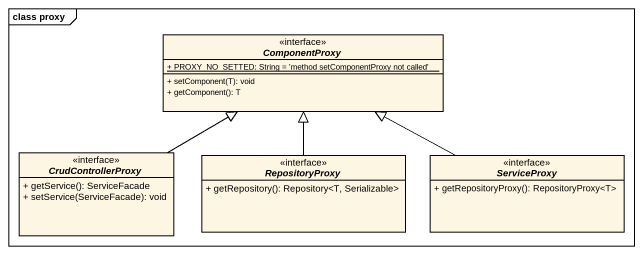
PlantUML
@startuml
mainframe class proxy
hide circle
hide empty members
skinparam classAttributeIconSize 0
interface ComponentProxy <<interface>> {
  {static} + PROXY_NO_SETTED: String = 'method setComponentProxy not called'
  + setComponent(T): void
  + getComponent(): T
}
interface CrudControllerProxy <<interface>> {
  + getService(): ServiceFacade
  + setService(ServiceFacade): void
}
interface RepositoryProxy <<interface>> {
  + getRepository(): Repository<T, Serializable>
}
interface ServiceProxy <<interface>> {
  + getRepositoryProxy(): RepositoryProxy<T>
}
CrudControllerProxy -right-|> ComponentProxy
RepositoryProxy -up-|> ComponentProxy
ServiceProxy -left-|> ComponentProxy
@enduml
